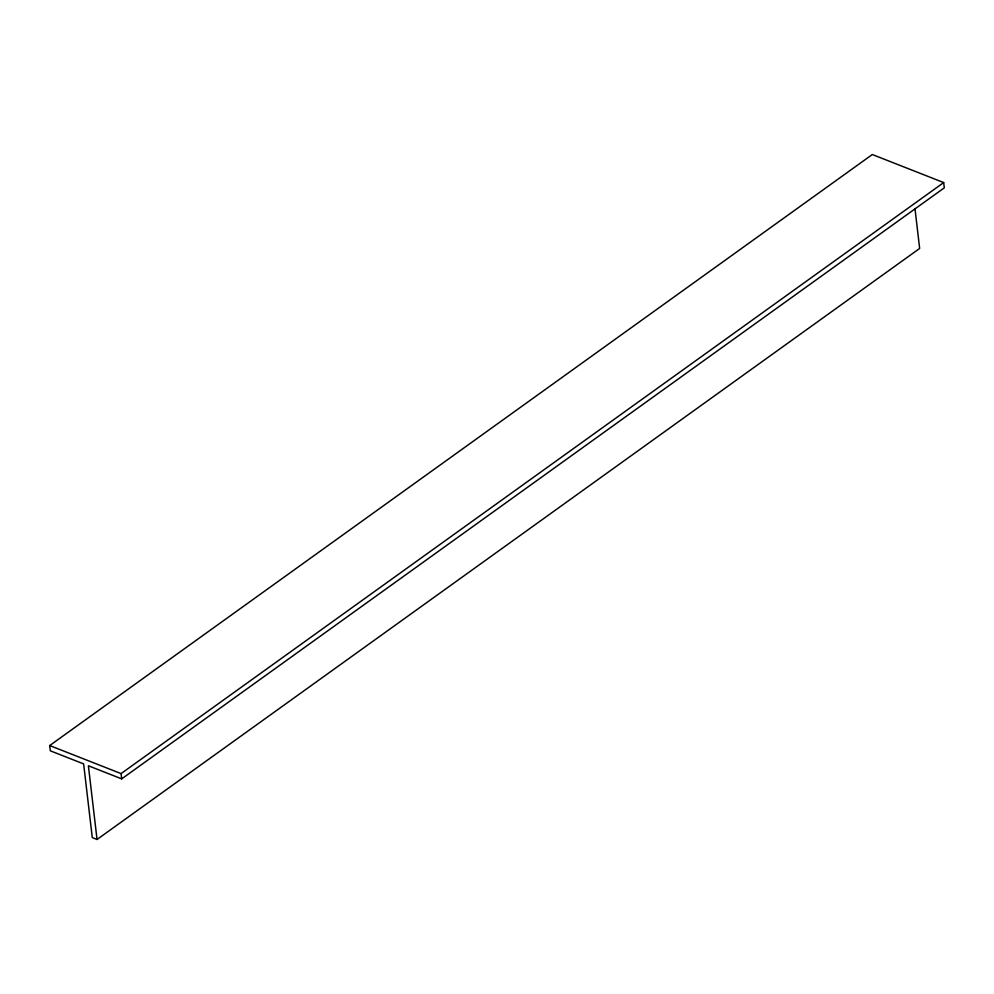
<?xml version="1.0" encoding="UTF-8"?>
<svg xmlns="http://www.w3.org/2000/svg" width="994" height="994" viewBox="0 0 994 994"><rect width="100%" height="100%" fill="white"/><g stroke="black" fill="none" stroke-linecap="round" stroke-linejoin="round"><path stroke-width="1.49" d="M49.7 745.55L872.31 154.53L943.679 182.573L944.3 187.841L121.69 778.874L88.391 765.778L97.039 839.47L92.28 837.607L83.633 763.901L50.321 750.818L49.7 745.55L121.082 773.605L943.679 182.573M97.039 839.47L919.649 248.45L914.965 208.529M121.082 773.605L121.69 778.874"/></g></svg>
